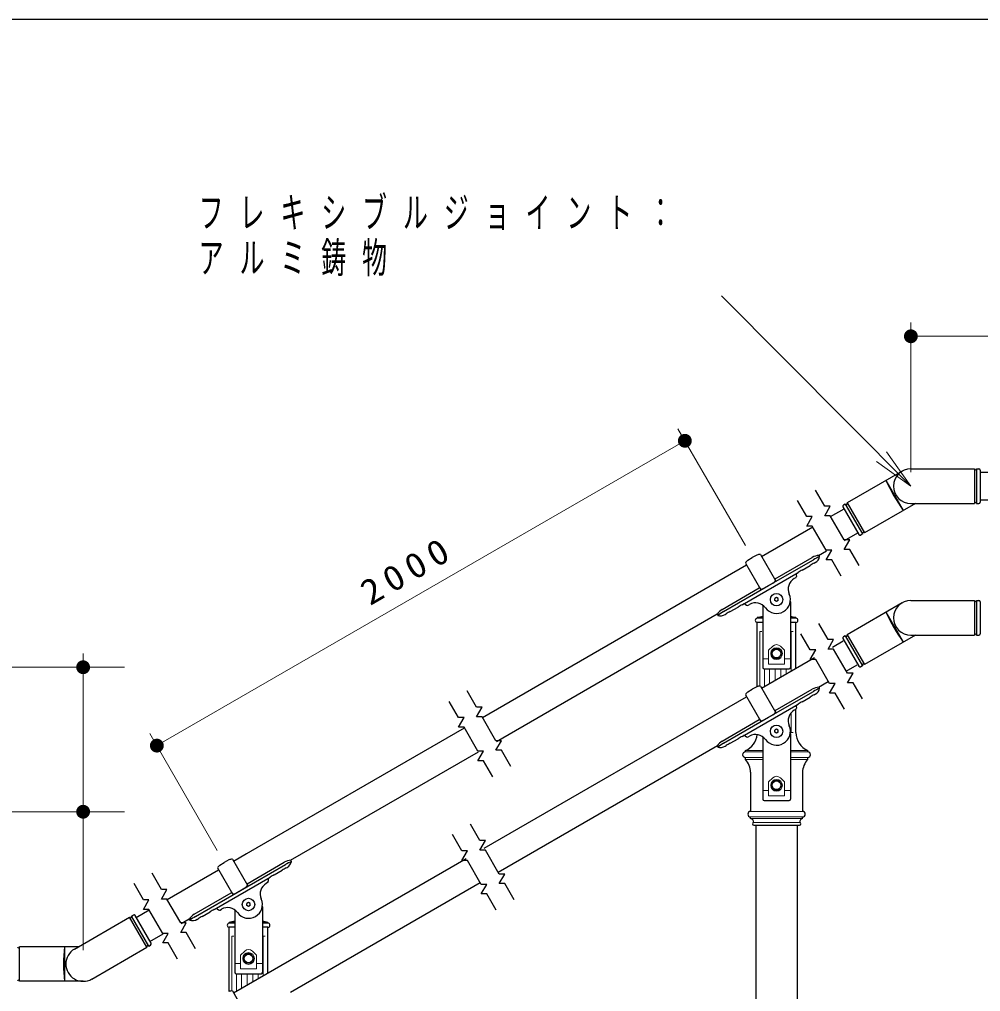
# Model space of a CAD drawing. Units: millimetres on the paper, scale 1:20. Extents: x -365 to 0, y 0 to 257.
# Drawn here: x -128.2 to -58.8, y 186.8 to 257 of the extents above; entities that cross this region are included whole.
import ezdxf

# ---------------------------------------------------------------- set-up
doc = ezdxf.new("R2010")
doc.units = ezdxf.units.MM
doc.layers.add('1_20', color=3, linetype='Continuous', lineweight=25)
doc.layers.add('NAKAMURA図枠', color=7, linetype='Continuous', lineweight=13)
doc.styles.add('ＭＳ ゴシック', font='')
doc.styles.get('ＭＳ ゴシック').set_extended_font_data('MS Gothic')

# ---------------------------------------------------------------- blocks, each defined once
blk = doc.blocks.new('filled_dot')
at = {"color": 0, "linetype": 'Continuous', "lineweight": -2, "const_width": 1.25}
blk.add_lwpolyline([(-0.625, 0, 1), (0.625, 0, 1)], format="xyb", close=True, dxfattribs=at)
blk = doc.blocks.new('open_arrow')
at = {"color": 0, "linetype": 'Continuous', "lineweight": -2}
blk.add_lwpolyline([(7.5, 1.25), (0, 0), (7.5, -1.25)], dxfattribs=at)

msp = doc.modelspace()

# ---------------------------------------------------------------- linework, layer by layer
at = {"layer": '1_20', "color": 7, "lineweight": 13}
for p, q in [((-63.786, 223.287), (-77.477, 237.023)), ((-63.786, 224.287), (-63.786, 235.112)), ((-63.786, 234.112), (-33.786, 234.112)), ((-75.743, 218.997), (-80.612, 227.429)), ((-118.252, 204.543), (-80.112, 226.563)), ((-74.487, 213.789), (-74.882, 213.789)), ((-74.487, 213.739), (-74.882, 213.739)), ((-72.091, 213.789), (-72.487, 213.789)), ((-72.091, 213.739), (-72.487, 213.739)), ((-74.693, 208.843), (-74.693, 212.789)), ((-74.545, 212.789), (-74.693, 212.789)), ((-72.428, 212.789), (-72.428, 209.94)), ((-72.428, 212.789), (-72.28, 212.789)), ((-74.062, 211.434), (-73.767, 211.724)), ((-74.062, 211.434), (-74.062, 210.431)), ((-72.912, 211.434), (-73.206, 211.724)), ((-72.912, 211.434), (-72.912, 210.431)), ((-123.577, 200.767), (-123.577, 211.206)), ((-74.487, 210.818), (-74.062, 210.818)), ((-72.912, 210.818), (-72.487, 210.818)), ((-229.077, 210.206), (-120.577, 210.206)), ((-74.369, 210.089), (-74.369, 208.819)), ((-74.062, 210.431), (-72.912, 210.431)), ((-73.992, 209.037), (-73.992, 210.089)), ((-73.587, 210.089), (-73.587, 209.271)), ((-73.176, 209.508), (-73.176, 210.089)), ((-72.782, 209.735), (-72.782, 210.089)), ((-72.428, 206.914), (-72.428, 205.489)), ((-113.883, 196.976), (-118.752, 205.409)), ((-72.28, 205.489), (-72.428, 205.489)), ((-75.737, 204.189), (-74.487, 204.189)), ((-74.487, 204.089), (-75.737, 204.089)), ((-74.487, 203.689), (-75.737, 203.689)), ((-72.487, 204.189), (-71.237, 204.189)), ((-71.237, 204.089), (-72.487, 204.089)), ((-71.237, 203.689), (-72.487, 203.689)), ((-74.487, 203.539), (-75.737, 203.539)), ((-71.237, 203.539), (-72.487, 203.539)), ((-74.062, 201.921), (-73.767, 202.211)), ((-74.062, 201.921), (-74.062, 200.918)), ((-72.912, 201.921), (-73.206, 202.211)), ((-72.912, 201.921), (-72.912, 200.918)), ((-74.487, 201.305), (-74.062, 201.305)), ((-74.062, 200.918), (-72.912, 200.918)), ((-72.912, 201.305), (-72.487, 201.305)), ((-123.577, 189.767), (-123.577, 200.767)), ((-151.112, 199.767), (-120.577, 199.767)), ((-71.612, 199.789), (-75.362, 199.789)), ((-71.612, 199.389), (-75.362, 199.389)), ((-75.362, 199.289), (-71.612, 199.289)), ((-75.137, 198.989), (-71.837, 198.989)), ((-112.627, 191.768), (-113.022, 191.768)), ((-112.627, 191.718), (-113.022, 191.718)), ((-110.231, 191.768), (-110.627, 191.768)), ((-110.231, 191.718), (-110.627, 191.718)), ((-112.833, 186.823), (-112.833, 190.768)), ((-112.685, 190.768), (-112.833, 190.768)), ((-110.568, 190.768), (-110.568, 187.92)), ((-110.568, 190.768), (-110.42, 190.768)), ((-112.202, 189.414), (-111.907, 189.703)), ((-111.052, 189.414), (-111.346, 189.703)), ((-112.202, 189.414), (-112.202, 188.41)), ((-111.052, 189.414), (-111.052, 188.41)), ((-112.627, 188.797), (-112.202, 188.797)), ((-112.202, 188.41), (-111.052, 188.41)), ((-111.052, 188.797), (-110.627, 188.797)), ((-112.509, 188.068), (-112.509, 186.799)), ((-112.132, 187.017), (-112.132, 188.068)), ((-111.727, 188.068), (-111.727, 187.251)), ((-111.316, 187.488), (-111.316, 188.068)), ((-110.923, 187.715), (-110.923, 188.068))]:
    msp.add_line(p, q, dxfattribs=at)
at = {"layer": '1_20'}
for p, q in [((-64.411, 224.37), (-68.395, 222.07)), ((-63.786, 224.537), (-59.186, 224.537)), ((-59.186, 224.537), (-59.186, 222.037)), ((-59.036, 224.537), (-58.886, 224.537)), ((-59.036, 224.537), (-59.036, 222.037)), ((-58.786, 224.437), (-58.786, 222.137)), ((-58.786, 224.287), (-51.911, 224.287)), ((-64.33, 221.53), (-65.58, 223.695)), ((-68.525, 221.995), (-68.655, 221.92)), ((-68.525, 221.995), (-67.275, 219.83)), ((-68.395, 222.07), (-67.145, 219.905)), ((-63.451, 222.037), (-67.145, 219.905)), ((-63.786, 222.037), (-59.186, 222.037)), ((-59.036, 222.037), (-58.886, 222.037)), ((-58.786, 222.287), (-55.509, 222.287)), ((-69.58, 221.097), (-68.616, 221.653)), ((-68.691, 221.783), (-67.541, 219.791)), ((-74.57, 218.216), (-70.879, 220.347)), ((-68.58, 219.365), (-67.616, 219.921)), ((-67.275, 219.83), (-67.405, 219.755)), ((-70.454, 218.283), (-69.879, 218.615)), ((-75.734, 217.731), (-74.645, 215.846)), ((-75.563, 217.934), (-75.243, 218.131)), ((-74.913, 218.309), (-75.243, 218.131)), ((-74.652, 218.356), (-73.563, 216.471)), ((-74.07, 216.099), (-70.822, 217.974)), ((-73.594, 216.589), (-70.916, 218.136)), ((-70.772, 217.724), (-70.701, 217.765)), ((-70.375, 218.199), (-70.421, 218.278)), ((-94.729, 206.577), (-75.653, 217.591)), ((-75.968, 214.724), (-71.93, 217.056)), ((-71.638, 217.224), (-71.064, 217.556)), ((-74.396, 215.914), (-73.747, 216.289)), ((-73.603, 216.555), (-73.56, 216.481)), ((-73.577, 216.463), (-73.563, 216.471)), ((-72.107, 216.664), (-72.21, 216.605)), ((-72.077, 216.898), (-72.058, 216.765)), ((-77.42, 214.381), (-74.733, 215.932)), ((-77.318, 214.224), (-74.07, 216.099)), ((-74.699, 215.923), (-74.656, 215.849)), ((-74.645, 215.846), (-74.632, 215.854)), ((-73.487, 215.233), (-73.612, 215.161)), ((-73.612, 215.016), (-73.612, 215.161)), ((-73.487, 214.944), (-73.612, 215.016)), ((-73.362, 215.161), (-73.487, 215.233)), ((-73.362, 215.016), (-73.487, 214.944)), ((-73.362, 215.016), (-73.362, 215.161)), ((-72.487, 214.918), (-72.487, 210.189)), ((-63.786, 215.025), (-59.186, 215.025)), ((-59.186, 215.025), (-59.186, 212.525)), ((-59.036, 215.025), (-58.886, 215.025)), ((-59.036, 215.025), (-59.036, 212.525)), ((-58.786, 214.925), (-58.786, 212.625)), ((-76.834, 214.224), (-76.26, 214.556)), ((-75.758, 214.773), (-75.653, 214.69)), ((-75.541, 214.682), (-75.439, 214.741)), ((-74.487, 214.691), (-74.487, 210.189)), ((-64.411, 214.857), (-68.395, 212.557)), ((-64.33, 212.017), (-65.58, 214.182)), ((-93.729, 204.845), (-77.769, 214.06)), ((-77.736, 213.949), (-77.782, 214.028)), ((-77.197, 214.015), (-77.126, 214.056)), ((-74.882, 213.789), (-74.882, 213.739)), ((-72.091, 213.789), (-72.091, 213.739)), ((-74.882, 208.808), (-74.882, 213.439)), ((-74.487, 213.439), (-74.882, 213.439)), ((-72.091, 213.439), (-72.487, 213.439)), ((-72.091, 210.135), (-72.091, 213.439)), ((-69.45, 211.66), (-68.674, 212.107)), ((-68.691, 212.271), (-67.541, 210.279)), ((-68.525, 212.482), (-68.655, 212.407)), ((-68.525, 212.482), (-67.275, 210.317)), ((-68.395, 212.557), (-67.145, 210.392)), ((-63.451, 212.525), (-67.145, 210.392)), ((-63.786, 212.525), (-59.186, 212.525)), ((-59.036, 212.525), (-58.886, 212.525)), ((-73.674, 211.514), (-73.862, 211.189)), ((-73.299, 211.514), (-73.674, 211.514)), ((-73.111, 211.189), (-73.299, 211.514)), ((-74.57, 208.703), (-70.749, 210.91)), ((-73.862, 211.189), (-73.674, 210.864)), ((-73.674, 210.864), (-73.299, 210.864)), ((-73.299, 210.864), (-73.111, 211.189)), ((-74.387, 210.089), (-72.587, 210.089)), ((-68.45, 209.928), (-67.674, 210.375)), ((-67.275, 210.317), (-67.405, 210.242)), ((-75.563, 208.422), (-75.243, 208.618)), ((-74.913, 208.797), (-75.243, 208.618)), ((-74.652, 208.844), (-73.563, 206.958)), ((-73.594, 207.077), (-70.916, 208.623)), ((-70.468, 208.762), (-69.749, 209.178)), ((-70.375, 208.686), (-70.421, 208.766)), ((-94.599, 197.14), (-75.653, 208.078)), ((-75.734, 208.219), (-74.645, 206.333)), ((-74.07, 206.587), (-70.822, 208.462)), ((-71.638, 207.711), (-71.064, 208.043)), ((-70.772, 208.211), (-70.701, 208.252)), ((-75.968, 205.211), (-71.93, 207.543)), ((-72.091, 205.489), (-72.091, 207.164)), ((-72.077, 207.385), (-72.058, 207.253)), ((-77.318, 204.712), (-74.07, 206.587)), ((-74.396, 206.401), (-73.747, 206.776)), ((-73.603, 207.043), (-73.56, 206.969)), ((-73.577, 206.95), (-73.563, 206.958)), ((-72.107, 207.152), (-72.21, 207.093)), ((-112.711, 196.195), (-96.029, 205.827)), ((-77.42, 204.868), (-74.733, 206.419)), ((-74.699, 206.41), (-74.656, 206.336)), ((-74.645, 206.333), (-74.632, 206.341)), ((-75.758, 205.26), (-75.653, 205.178)), ((-75.541, 205.17), (-75.439, 205.229)), ((-74.487, 205.178), (-74.487, 200.676)), ((-73.487, 205.72), (-73.612, 205.648)), ((-73.612, 205.504), (-73.612, 205.648)), ((-73.487, 205.432), (-73.612, 205.504)), ((-73.362, 205.648), (-73.487, 205.72)), ((-73.362, 205.504), (-73.487, 205.432)), ((-73.362, 205.504), (-73.362, 205.648)), ((-72.487, 205.405), (-72.487, 200.676)), ((-93.599, 195.408), (-77.756, 204.555)), ((-77.736, 204.436), (-77.782, 204.516)), ((-77.197, 204.502), (-77.126, 204.543)), ((-76.834, 204.711), (-76.26, 205.043)), ((-108.594, 196.262), (-95.029, 204.095)), ((-75.737, 204.089), (-75.737, 204.189)), ((-75.737, 203.539), (-75.737, 203.689)), ((-71.237, 204.089), (-71.237, 204.189)), ((-71.237, 203.539), (-71.237, 203.689)), ((-75.362, 202.616), (-75.362, 199.789)), ((-71.612, 202.616), (-71.612, 199.789)), ((-73.674, 202.001), (-73.862, 201.676)), ((-73.862, 201.676), (-73.674, 201.351)), ((-73.299, 202.001), (-73.674, 202.001)), ((-73.111, 201.676), (-73.299, 202.001)), ((-73.299, 201.351), (-73.111, 201.676)), ((-73.674, 201.351), (-73.299, 201.351)), ((-74.387, 200.576), (-72.587, 200.576)), ((-75.362, 199.289), (-75.362, 199.389)), ((-75.137, 198.789), (-71.837, 198.789)), ((-74.987, 198.789), (-74.987, 175.321)), ((-71.987, 177.053), (-71.987, 198.789)), ((-71.612, 199.289), (-71.612, 199.389)), ((-112.711, 196.195), (-111.765, 196.742)), ((-113.703, 195.914), (-113.383, 196.11)), ((-113.053, 196.289), (-113.383, 196.11)), ((-112.792, 196.336), (-111.703, 194.451)), ((-112.711, 186.683), (-95.898, 196.39)), ((-112.21, 194.079), (-108.963, 195.954)), ((-111.734, 194.569), (-109.056, 196.115)), ((-108.515, 196.178), (-108.561, 196.258)), ((-117.505, 193.428), (-113.793, 195.57)), ((-113.874, 195.711), (-112.786, 193.826)), ((-109.779, 195.204), (-109.204, 195.535)), ((-108.912, 195.704), (-108.842, 195.744)), ((-114.109, 192.704), (-110.07, 195.035)), ((-111.743, 194.535), (-111.7, 194.461)), ((-110.248, 194.644), (-110.35, 194.585)), ((-110.218, 194.877), (-110.199, 194.745)), ((-108.608, 186.742), (-94.898, 194.658)), ((-115.56, 192.36), (-112.873, 193.912)), ((-115.458, 192.204), (-112.21, 194.079)), ((-112.839, 193.902), (-112.796, 193.828)), ((-112.786, 193.826), (-112.772, 193.833)), ((-112.536, 193.894), (-111.887, 194.269)), ((-111.717, 194.443), (-111.703, 194.451)), ((-111.627, 193.213), (-111.752, 193.14)), ((-111.752, 192.996), (-111.752, 193.14)), ((-111.502, 193.14), (-111.627, 193.213)), ((-111.502, 192.996), (-111.502, 193.14)), ((-119.747, 192.133), (-118.804, 192.678)), ((-114.975, 192.204), (-114.4, 192.535)), ((-113.898, 192.752), (-113.793, 192.67)), ((-113.681, 192.662), (-113.579, 192.721)), ((-112.627, 192.671), (-112.627, 188.168)), ((-111.627, 192.924), (-111.752, 192.996)), ((-111.502, 192.996), (-111.627, 192.924)), ((-110.627, 192.898), (-110.627, 188.168)), ((-124.202, 189.849), (-120.218, 192.149)), ((-118.968, 189.984), (-120.218, 192.149)), ((-120.089, 192.224), (-119.959, 192.299)), ((-118.839, 190.059), (-120.089, 192.224)), ((-118.672, 190.271), (-119.822, 192.263)), ((-116.505, 191.695), (-115.909, 192.039)), ((-115.876, 191.928), (-115.922, 192.008)), ((-115.337, 191.994), (-115.266, 192.035)), ((-113.022, 191.768), (-113.022, 191.718)), ((-110.231, 191.768), (-110.231, 191.718)), ((-113.022, 186.788), (-113.022, 191.418)), ((-112.627, 191.418), (-113.022, 191.418)), ((-110.231, 191.418), (-110.627, 191.418)), ((-110.231, 188.114), (-110.231, 191.418)), ((-118.747, 190.401), (-117.804, 190.945)), ((-128.177, 187.517), (-128.177, 190.017)), ((-123.912, 190.017), (-128.177, 190.017)), ((-124.927, 190.017), (-124.927, 187.517)), ((-122.952, 187.684), (-118.968, 189.984)), ((-118.839, 190.059), (-118.709, 190.134)), ((-111.814, 189.493), (-112.002, 189.168)), ((-112.002, 189.168), (-111.814, 188.843)), ((-111.439, 189.493), (-111.814, 189.493)), ((-111.252, 189.168), (-111.439, 189.493)), ((-111.439, 188.843), (-111.252, 189.168)), ((-111.814, 188.843), (-111.439, 188.843)), ((-123.577, 187.517), (-128.177, 187.517)), ((-112.527, 188.068), (-110.727, 188.068)), ((-112.792, 186.824), (-111.703, 184.938))]:
    msp.add_line(p, q, dxfattribs=at)
for points in [[(-67.529, 217.544), (-68.205, 218.715), (-68.605, 218.715), (-68.205, 219.408), (-68.605, 219.408), (-69.605, 221.14), (-70.005, 221.14), (-69.605, 221.832), (-70.005, 221.832), (-70.681, 223.003)], [(-68.828, 216.794), (-69.504, 217.965), (-69.904, 217.965), (-69.504, 218.658), (-69.904, 218.658), (-70.904, 220.39), (-71.304, 220.39), (-70.904, 221.082), (-71.304, 221.082), (-71.98, 222.253)], [(-67.289, 207.917), (-67.964, 209.087), (-68.364, 209.087), (-67.964, 209.78), (-68.364, 209.78), (-69.364, 211.512), (-69.764, 211.512), (-69.364, 212.205), (-69.764, 212.205), (-70.44, 213.375)], [(-68.588, 207.167), (-69.263, 208.337), (-69.663, 208.337), (-69.263, 209.03), (-69.663, 209.03), (-70.663, 210.762), (-71.063, 210.762), (-70.663, 211.455), (-71.063, 211.455), (-71.739, 212.625)], [(-92.683, 203.033), (-93.359, 204.203), (-93.759, 204.203), (-93.359, 204.896), (-93.759, 204.896), (-94.759, 206.628), (-95.159, 206.628), (-94.759, 207.321), (-95.159, 207.321), (-95.835, 208.491)], [(-93.982, 202.283), (-94.658, 203.453), (-95.058, 203.453), (-94.658, 204.146), (-95.058, 204.146), (-96.058, 205.878), (-96.458, 205.878), (-96.058, 206.571), (-96.458, 206.571), (-97.134, 207.741)], [(-92.443, 193.405), (-93.118, 194.575), (-93.518, 194.575), (-93.118, 195.268), (-93.518, 195.268), (-94.518, 197), (-94.918, 197), (-94.518, 197.693), (-94.918, 197.693), (-95.594, 198.863)], [(-93.742, 192.655), (-94.417, 193.825), (-94.817, 193.825), (-94.417, 194.518), (-94.817, 194.518), (-95.817, 196.25), (-96.217, 196.25), (-95.817, 196.943), (-96.217, 196.943), (-96.893, 198.113)], [(-115.449, 189.867), (-116.125, 191.037), (-116.525, 191.037), (-116.125, 191.73), (-116.525, 191.73), (-117.525, 193.462), (-117.925, 193.462), (-117.525, 194.155), (-117.925, 194.155), (-118.6, 195.325)], [(-116.748, 189.117), (-117.424, 190.287), (-117.824, 190.287), (-117.424, 190.98), (-117.824, 190.98), (-118.824, 192.712), (-119.224, 192.712), (-118.824, 193.405), (-119.224, 193.405), (-119.899, 194.575)]]:
    msp.add_lwpolyline(points, dxfattribs=at)
for centre, radius in [((-73.487, 215.089), 0.45), ((-73.487, 211.189), 0.312), ((-73.487, 205.576), 0.45), ((-73.487, 201.676), 0.312), ((-111.627, 193.068), 0.45), ((-111.627, 189.168), 0.312)]:
    msp.add_circle(centre, radius, dxfattribs=at)
at = {"layer": '1_20', "color": 7, "lineweight": 13}
for centre in [(-73.487, 211.189), (-73.487, 201.676), (-111.627, 189.168)]:
    msp.add_circle(centre, 0.425, dxfattribs=at)
at = {"layer": '1_20'}
for centre, radius, start, end in [((-63.786, 223.287), 1.25, 90, 270), ((-59.111, 224.537), 0.075, 180, 0), ((-58.886, 224.437), 0.1, 0, 90), ((-54.656, 228.559), 11.959, 204, 216), ((-68.605, 221.833), 0.1, 120, 210), ((-68.46, 222.032), 0.075, 210, 30), ((-59.111, 222.037), 0.075, 0, 180), ((-58.886, 222.137), 0.1, 270, 0), ((-67.21, 219.867), 0.075, 30, 210), ((-67.455, 219.841), 0.1, 210, 300), ((-75.123, 217.39), 0.7, 128.89234, 150.77855), ((-74.661, 217.656), 0.7, 89.22145, 111.10766), ((-70.16, 216.326), 1.526, 113.66623, 126.33377), ((-70.365, 217.156), 1.124, 92.82409, 119.32197), ((-68.195, 213.293), 5.368, 113.95761, 119.30569), ((-71.053, 218.37), 0.7, 300.1917, 345.85928), ((-71.978, 216.912), 0.1, 120, 188.19859), ((-71.026, 215.826), 1.526, 113.66623, 126.33377), ((-74.008, 216.715), 0.5, 301.58648, 331.84923), ((-73.581, 216.568), 0.025, 120, 210), ((-73.567, 216.477), 0.0075, 300, 30), ((-71.772, 215.848), 0.875, 120, 203.8768), ((-72.157, 216.751), 0.1, 300, 8.19859), ((-74.72, 215.91), 0.025, 30, 120), ((-74.649, 215.852), 0.0075, 210, 300), ((-74.634, 216.354), 0.5, 268.15077, 298.41352), ((-73.487, 215.089), 1, 300, 23.8768), ((-73.487, 214.889), 1, 0, 5.73917), ((-63.786, 213.775), 1.25, 90, 270), ((-59.111, 215.025), 0.075, 180, 0), ((-58.886, 214.925), 0.1, 0, 90), ((-76.837, 213.419), 1.124, 120.67803, 147.17591), ((-74.578, 209.608), 5.368, 120.69431, 126.04239), ((-76.222, 212.826), 1.526, 113.66623, 126.33377), ((-75.356, 213.326), 1.526, 113.66623, 126.33377), ((-75.82, 214.694), 0.1, 51.80141, 120), ((-75.591, 214.769), 0.1, 231.80141, 300), ((-75.001, 213.983), 0.875, 36.1232, 120), ((-73.487, 215.089), 1, 216.1232, 300), ((-54.656, 219.046), 11.959, 204, 216), ((-77.545, 214.622), 0.7, 254.14072, 299.8083), ((-74.882, 213.589), 0.15, 90, 270), ((-73.487, 207.371), 6.568, 98.75788, 102.26889), ((-73.487, 207.371), 6.568, 77.73111, 81.24212), ((-72.091, 213.589), 0.15, 270, 90), ((-68.605, 212.321), 0.1, 120, 210), ((-68.46, 212.52), 0.075, 210, 30), ((-59.111, 212.525), 0.075, 0, 180), ((-58.886, 212.625), 0.1, 270, 0), ((-74.387, 210.189), 0.1, 180, 270), ((-72.587, 210.189), 0.1, 270, 0), ((-67.455, 210.329), 0.1, 210, 300), ((-67.21, 210.355), 0.075, 30, 210), ((-74.661, 208.144), 0.7, 89.22145, 111.10766), ((-70.365, 207.643), 1.124, 92.82409, 119.32197), ((-68.195, 203.781), 5.368, 113.95761, 119.30569), ((-71.053, 208.857), 0.7, 300.1917, 345.85928), ((-75.123, 207.877), 0.7, 128.89234, 150.77855), ((-70.16, 206.814), 1.526, 113.66623, 126.33377), ((-72.157, 207.238), 0.1, 300, 8.19859), ((-71.978, 207.399), 0.1, 120, 188.19859), ((-71.026, 206.314), 1.526, 113.66623, 126.33377), ((-74.008, 207.202), 0.5, 301.58648, 331.84923), ((-73.581, 207.055), 0.025, 120, 210), ((-73.567, 206.965), 0.0075, 300, 30), ((-71.772, 206.335), 0.875, 120, 203.8768), ((-74.72, 206.398), 0.025, 30, 120), ((-74.649, 206.34), 0.0075, 210, 300), ((-74.634, 206.841), 0.5, 268.15077, 298.41352), ((-73.487, 205.576), 1, 300, 23.8768), ((-75.356, 203.814), 1.526, 113.66623, 126.33377), ((-75.82, 205.182), 0.1, 51.80141, 120), ((-76.282, 205.478), 1.4, 292.93686, 354.28715), ((-75.591, 205.256), 0.1, 231.80141, 300), ((-75.001, 204.471), 0.875, 36.1232, 120), ((-73.487, 205.376), 1, 1.6751, 5.73917), ((-70.691, 205.478), 1.4, 179.56245, 247.06314), ((-76.837, 203.907), 1.124, 120.67803, 147.17591), ((-74.578, 200.096), 5.368, 120.69431, 126.04239), ((-77.545, 205.11), 0.7, 254.14072, 299.8083), ((-76.222, 203.314), 1.526, 113.66623, 126.33377), ((-73.487, 205.576), 1, 216.1232, 300), ((-75.737, 203.889), 0.2, 90, 270), ((-71.237, 203.889), 0.2, 270, 90), ((-76.761, 202.585), 1.4, 1.29396, 42.95511), ((-70.212, 202.585), 1.4, 137.04489, 178.70604), ((-74.387, 200.676), 0.1, 180, 270), ((-72.587, 200.676), 0.1, 270, 0), ((-75.362, 199.589), 0.2, 90, 270), ((-71.612, 199.589), 0.2, 270, 90), ((-75.485, 198.961), 0.35, 4.47753, 69.26226), ((-75.137, 198.889), 0.1, 90, 270), ((-71.488, 198.961), 0.35, 110.73774, 175.52247), ((-71.837, 198.889), 0.1, 270, 90), ((-112.801, 195.636), 0.7, 89.22145, 111.10766), ((-108.506, 195.135), 1.124, 92.82409, 119.32197), ((-106.335, 191.273), 5.368, 113.95761, 119.30569), ((-109.194, 196.349), 0.7, 300.1917, 345.85928), ((-113.263, 195.369), 0.7, 128.89234, 150.77855), ((-108.3, 194.306), 1.526, 113.66623, 126.33377), ((-111.722, 194.547), 0.025, 120, 210), ((-109.912, 193.827), 0.875, 120, 203.8768), ((-110.298, 194.731), 0.1, 300, 8.19859), ((-110.119, 194.892), 0.1, 120, 188.19859), ((-109.166, 193.806), 1.526, 113.66623, 126.33377), ((-112.86, 193.89), 0.025, 30, 120), ((-112.789, 193.832), 0.0075, 210, 300), ((-112.774, 194.333), 0.5, 268.15077, 298.41352), ((-112.149, 194.695), 0.5, 301.58648, 331.84923), ((-111.707, 194.457), 0.0075, 300, 30), ((-111.627, 193.068), 1, 300, 23.8768), ((-113.496, 191.306), 1.526, 113.66623, 126.33377), ((-113.96, 192.674), 0.1, 51.80141, 120), ((-113.731, 192.748), 0.1, 231.80141, 300), ((-113.141, 191.963), 0.875, 36.1232, 120), ((-111.627, 193.068), 1, 216.1232, 300), ((-111.627, 192.868), 1, 0, 5.73917), ((-120.153, 192.187), 0.075, 210, 30), ((-119.909, 192.213), 0.1, 30, 120), ((-114.978, 191.399), 1.124, 120.67803, 147.17591), ((-112.718, 187.588), 5.368, 120.69431, 126.04239), ((-115.685, 192.602), 0.7, 254.14072, 299.8083), ((-114.362, 190.806), 1.526, 113.66623, 126.33377), ((-113.022, 191.568), 0.15, 90, 270), ((-111.627, 185.351), 6.568, 98.75788, 102.26889), ((-111.627, 185.351), 6.568, 77.73111, 81.24212), ((-110.231, 191.568), 0.15, 270, 90), ((-128.252, 190.017), 0.075, 180, 0), ((-113.034, 188.767), 11.959, 174, 186), ((-123.577, 188.767), 1.25, 120, 300), ((-118.903, 190.022), 0.075, 30, 210), ((-118.759, 190.221), 0.1, 300, 30), ((-128.252, 187.517), 0.075, 0, 180), ((-112.527, 188.168), 0.1, 180, 270), ((-110.727, 188.168), 0.1, 270, 0), ((-112.801, 186.124), 0.7, 89.22145, 111.10766)]:
    msp.add_arc(centre, radius, start, end, dxfattribs=at)
at = {"layer": '1_20', "color": 7, "lineweight": 13}
for centre in [(-73.487, 211.439), (-73.487, 201.926), (-111.627, 189.418)]:
    msp.add_arc(centre, 0.4, 45.46168, 134.53832, dxfattribs=at)
at = {"layer": 'NAKAMURA図枠', "color": 20, "lineweight": 25}
msp.add_line((0, 257), (-365, 257), dxfattribs=at)

# ---------------------------------------------------------------- block references
at = {"layer": '1_20', "color": 7, "lineweight": 13, "xscale": 0.4, "yscale": 0.4}
for p in [(-63.786, 234.112), (-123.577, 210.206), (-123.577, 199.767)]:
    msp.add_blockref('filled_dot', p, dxfattribs=at)
for name, p, rotation in [('filled_dot', (-80.112, 226.563), 210), ('open_arrow', (-63.786, 223.287), 134.9), ('filled_dot', (-118.252, 204.543), 30)]:
    msp.add_blockref(name, p, dxfattribs=dict(at, rotation=rotation))

# ---------------------------------------------------------------- texts
at = {"layer": '1_20', "color": 7, "char_height": 2.199, "attachment_point": 4, "style": 'ＭＳ ゴシック'}
for s, insert in [('\\T1.64;\\W0.6;フレキシブルジョイント：', (-115.23, 242.973)), ('\\T1.64;\\W0.6;アルミ鋳物', (-115.23, 239.673))]:
    msp.add_mtext(s, dxfattribs=dict(at, insert=insert))
at = {"layer": '1_20', "color": 7, "insert": (-99.682, 216.419), "char_height": 1.833, "attachment_point": 8, "rotation": 30, "style": 'ＭＳ ゴシック'}
msp.add_mtext('\\T1.33;\\W1.1;2000', dxfattribs=at)

doc.saveas('drawing.dxf')
